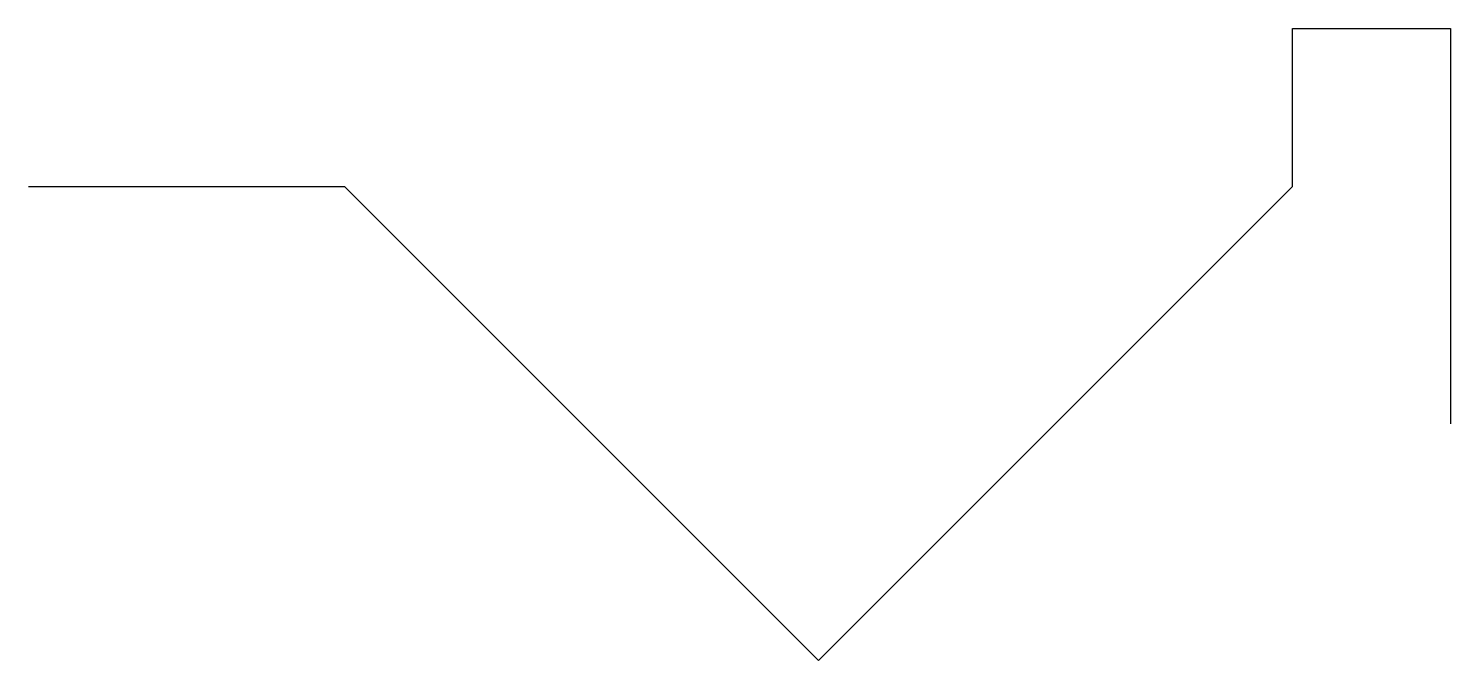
# Model space of a CAD drawing. Header units: inches. Extents: x 0 to 180, y 10 to 90.
import ezdxf

# ---------------------------------------------------------------- set-up
doc = ezdxf.new("R2010")
doc.units = ezdxf.units.IN
doc.header["$MEASUREMENT"] = 0

msp = doc.modelspace()

# ---------------------------------------------------------------- linework, layer by layer
for p, q in [((159.93, 70), (159.93, 90)), ((159.93, 90), (179.93, 90)), ((179.93, 90), (179.93, 40)), ((0, 70), (40, 70)), ((40, 70), (99.96, 10.04)), ((99.96, 10.04), (159.93, 70))]:
    msp.add_line(p, q)

doc.saveas('drawing.dxf')
